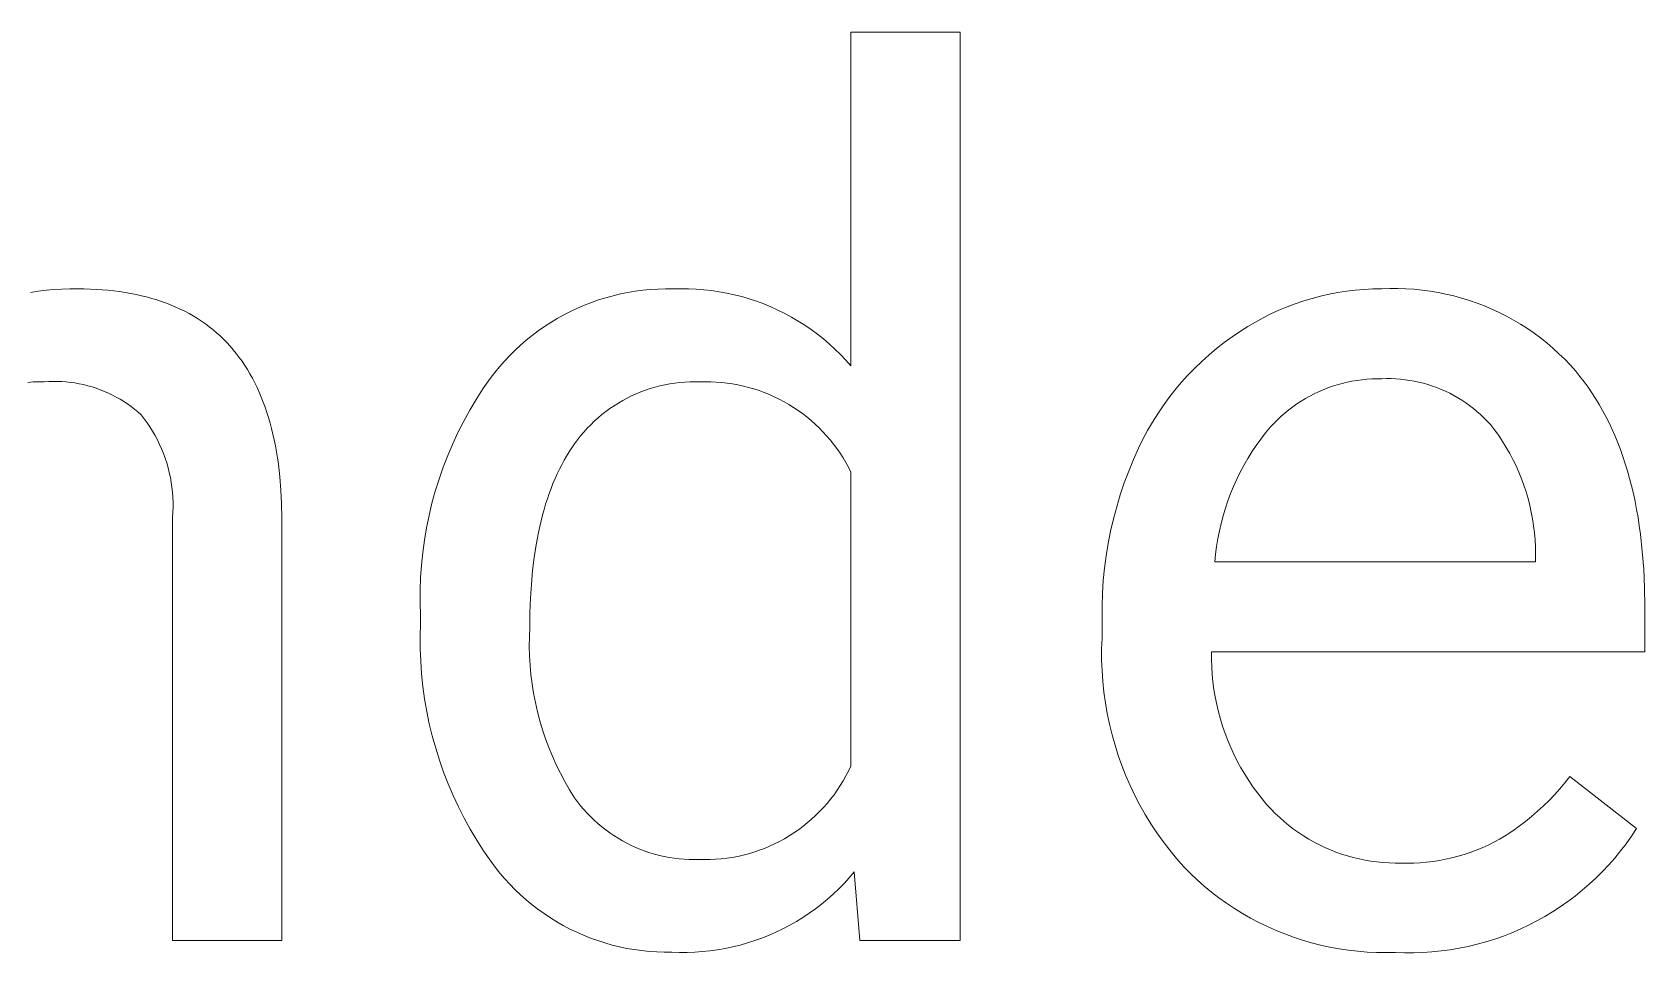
# Model space of a CAD drawing. Header units: millimetres. Extents: x -658 to 2773, y 81 to 2478.
# Drawn here: x 1795 to 1855.9, y 352 to 386.8 of the extents above; entities that cross this region are included whole.
import ezdxf

# ---------------------------------------------------------------- set-up
doc = ezdxf.new("R2010")
doc.units = ezdxf.units.MM
doc.header["$MEASUREMENT"] = 0
doc.layers.add('Domyślny', color=7, linetype='Continuous', true_color=0x000000)

msp = doc.modelspace()

# ---------------------------------------------------------------- linework, layer by layer
at = {"layer": 'Domyślny', "color": 18, "lineweight": 15, "true_color": 0x000000}
for p, q in [((1825.899, 374.182), (1825.899, 386.771)), ((1825.899, 386.771), (1830.023, 386.771)), ((1830.023, 386.771), (1830.023, 352.5)), ((1794.937, 376.949), (1795.231, 376.996)), ((1795.231, 376.996), (1795.526, 377.034)), ((1795.526, 377.034), (1795.823, 377.062)), ((1795.823, 377.062), (1796.12, 377.08)), ((1796.12, 377.08), (1796.417, 377.087)), ((1796.417, 377.087), (1796.715, 377.085)), ((1796.715, 377.085), (1796.953, 377.083)), ((1796.953, 377.083), (1797.186, 377.077)), ((1797.186, 377.077), (1797.416, 377.066)), ((1797.416, 377.066), (1797.643, 377.051)), ((1797.643, 377.051), (1797.865, 377.032)), ((1797.865, 377.032), (1798.084, 377.009)), ((1798.084, 377.009), (1798.299, 376.982)), ((1798.299, 376.982), (1798.511, 376.95)), ((1798.511, 376.95), (1798.718, 376.914)), ((1798.718, 376.914), (1798.922, 376.874)), ((1798.922, 376.874), (1799.122, 376.83)), ((1799.122, 376.83), (1799.319, 376.781)), ((1799.319, 376.781), (1799.512, 376.729)), ((1799.512, 376.729), (1799.701, 376.672)), ((1816.375, 376.667), (1816.647, 376.751)), ((1816.647, 376.751), (1816.922, 376.827)), ((1816.922, 376.827), (1817.199, 376.893)), ((1817.199, 376.893), (1817.479, 376.949)), ((1817.479, 376.949), (1817.76, 376.996)), ((1817.76, 376.996), (1818.043, 377.033)), ((1818.043, 377.033), (1818.327, 377.06)), ((1818.327, 377.06), (1818.612, 377.078)), ((1818.612, 377.078), (1818.897, 377.086)), ((1818.897, 377.086), (1819.182, 377.084)), ((1819.182, 377.084), (1819.473, 377.092)), ((1819.473, 377.092), (1819.764, 377.09)), ((1819.764, 377.09), (1820.056, 377.078)), ((1820.056, 377.078), (1820.346, 377.056)), ((1820.346, 377.056), (1820.635, 377.024)), ((1820.635, 377.024), (1820.924, 376.981)), ((1820.924, 376.981), (1821.21, 376.929)), ((1821.21, 376.929), (1821.495, 376.866)), ((1821.495, 376.866), (1821.777, 376.794)), ((1821.777, 376.794), (1822.056, 376.712)), ((1822.056, 376.712), (1822.333, 376.62)), ((1842.985, 376.632), (1843.304, 376.728)), ((1843.304, 376.728), (1843.625, 376.812)), ((1843.625, 376.812), (1843.949, 376.885)), ((1843.949, 376.885), (1844.276, 376.947)), ((1844.276, 376.947), (1844.604, 376.998)), ((1844.604, 376.998), (1844.934, 377.038)), ((1844.934, 377.038), (1845.265, 377.066)), ((1845.265, 377.066), (1845.597, 377.082)), ((1845.597, 377.082), (1845.929, 377.087)), ((1845.929, 377.087), (1846.234, 377.099)), ((1846.234, 377.099), (1846.539, 377.1)), ((1846.539, 377.1), (1846.844, 377.091)), ((1846.844, 377.091), (1847.149, 377.072)), ((1847.149, 377.072), (1847.452, 377.042)), ((1847.452, 377.042), (1847.755, 377.003)), ((1847.755, 377.003), (1848.056, 376.953)), ((1848.056, 376.953), (1848.355, 376.892)), ((1848.355, 376.892), (1848.652, 376.822)), ((1848.652, 376.822), (1848.946, 376.742)), ((1848.946, 376.742), (1849.238, 376.652)), ((1799.701, 376.672), (1799.886, 376.611)), ((1799.886, 376.611), (1800.068, 376.545)), ((1800.068, 376.545), (1800.246, 376.476)), ((1800.246, 376.476), (1800.42, 376.402)), ((1800.42, 376.402), (1800.59, 376.324)), ((1800.59, 376.324), (1800.757, 376.242)), ((1800.757, 376.242), (1800.92, 376.155)), ((1800.92, 376.155), (1801.079, 376.064)), ((1814.816, 375.968), (1815.065, 376.106)), ((1815.065, 376.106), (1815.319, 376.236)), ((1815.319, 376.236), (1815.577, 376.357)), ((1815.577, 376.357), (1815.839, 376.469)), ((1815.839, 376.469), (1816.105, 376.573)), ((1816.105, 376.573), (1816.375, 376.667)), ((1822.333, 376.62), (1822.606, 376.519)), ((1822.606, 376.519), (1822.875, 376.408)), ((1822.875, 376.408), (1823.141, 376.288)), ((1823.141, 376.288), (1823.402, 376.159)), ((1823.402, 376.159), (1823.658, 376.02)), ((1841.453, 375.994), (1841.75, 376.143)), ((1841.75, 376.143), (1842.053, 376.281)), ((1842.053, 376.281), (1842.359, 376.409)), ((1842.359, 376.409), (1842.67, 376.526)), ((1842.67, 376.526), (1842.985, 376.632)), ((1849.238, 376.652), (1849.526, 376.552)), ((1849.526, 376.552), (1849.811, 376.442)), ((1849.811, 376.442), (1850.091, 376.323)), ((1850.091, 376.323), (1850.368, 376.194)), ((1850.368, 376.194), (1850.64, 376.057)), ((1801.079, 376.064), (1801.235, 375.97)), ((1801.235, 375.97), (1801.387, 375.87)), ((1801.387, 375.87), (1801.535, 375.767)), ((1801.535, 375.767), (1801.679, 375.66)), ((1801.679, 375.66), (1801.82, 375.548)), ((1801.82, 375.548), (1801.957, 375.432)), ((1813.87, 375.331), (1814.098, 375.502)), ((1814.098, 375.502), (1814.332, 375.666)), ((1814.332, 375.666), (1814.571, 375.821)), ((1814.571, 375.821), (1814.816, 375.968)), ((1823.658, 376.02), (1823.909, 375.873)), ((1823.909, 375.873), (1824.156, 375.717)), ((1824.156, 375.717), (1824.396, 375.553)), ((1824.396, 375.553), (1824.631, 375.38)), ((1840.288, 375.281), (1840.595, 375.488)), ((1840.595, 375.488), (1840.875, 375.666)), ((1840.875, 375.666), (1841.161, 375.835)), ((1841.161, 375.835), (1841.453, 375.994)), ((1850.64, 376.057), (1850.908, 375.91)), ((1850.908, 375.91), (1851.17, 375.754)), ((1851.17, 375.754), (1851.427, 375.589)), ((1851.427, 375.589), (1851.678, 375.416)), ((1801.957, 375.432), (1802.091, 375.312)), ((1802.091, 375.312), (1802.22, 375.187)), ((1802.22, 375.187), (1802.346, 375.059)), ((1802.346, 375.059), (1802.468, 374.926)), ((1802.468, 374.926), (1802.587, 374.789)), ((1813.223, 374.772), (1813.432, 374.966)), ((1813.432, 374.966), (1813.648, 375.152)), ((1813.648, 375.152), (1813.87, 375.331)), ((1824.631, 375.38), (1824.859, 375.199)), ((1824.859, 375.199), (1825.081, 375.011)), ((1825.081, 375.011), (1825.296, 374.814)), ((1839.697, 374.835), (1839.988, 375.063)), ((1839.988, 375.063), (1840.288, 375.281)), ((1851.678, 375.416), (1851.923, 375.234)), ((1851.923, 375.234), (1852.162, 375.044)), ((1852.162, 375.044), (1852.394, 374.846)), ((1802.587, 374.789), (1802.702, 374.648)), ((1802.702, 374.648), (1802.813, 374.502)), ((1802.813, 374.502), (1802.92, 374.352)), ((1802.92, 374.352), (1803.024, 374.198)), ((1812.636, 374.149), (1812.825, 374.364)), ((1812.825, 374.364), (1813.02, 374.571)), ((1813.02, 374.571), (1813.223, 374.772)), ((1825.296, 374.814), (1825.505, 374.611)), ((1825.505, 374.611), (1825.706, 374.4)), ((1825.706, 374.4), (1825.899, 374.182)), ((1838.872, 374.093), (1839.138, 374.35)), ((1839.138, 374.35), (1839.413, 374.598)), ((1839.413, 374.598), (1839.697, 374.835)), ((1852.394, 374.846), (1852.619, 374.641)), ((1852.619, 374.641), (1852.838, 374.428)), ((1852.838, 374.428), (1853.049, 374.207)), ((1803.024, 374.198), (1803.124, 374.04)), ((1803.124, 374.04), (1803.22, 373.878)), ((1803.22, 373.878), (1803.313, 373.711)), ((1803.313, 373.711), (1803.401, 373.541)), ((1812.013, 373.312), (1812.282, 373.702)), ((1812.282, 373.702), (1812.455, 373.929)), ((1812.455, 373.929), (1812.636, 374.149)), ((1838.367, 373.552), (1838.614, 373.827)), ((1838.614, 373.827), (1838.872, 374.093)), ((1845.177, 373.657), (1844.99, 373.632)), ((1845.365, 373.676), (1845.177, 373.657)), ((1845.553, 373.689), (1845.365, 373.676)), ((1845.741, 373.695), (1845.553, 373.689)), ((1845.929, 373.694), (1845.741, 373.695)), ((1846.106, 373.699), (1845.929, 373.694)), ((1846.283, 373.698), (1846.106, 373.699)), ((1846.46, 373.691), (1846.283, 373.698)), ((1846.636, 373.678), (1846.46, 373.691)), ((1846.812, 373.658), (1846.636, 373.678)), ((1846.987, 373.633), (1846.812, 373.658)), ((1853.049, 374.207), (1853.252, 373.98)), ((1853.252, 373.98), (1853.412, 373.784)), ((1853.412, 373.784), (1853.567, 373.582)), ((1795.043, 373.572), (1794.836, 373.558)), ((1795.251, 373.578), (1795.043, 373.572)), ((1795.458, 373.578), (1795.251, 373.578)), ((1795.624, 373.589), (1795.458, 373.578)), ((1795.789, 373.594), (1795.624, 373.589)), ((1795.955, 373.594), (1795.789, 373.594)), ((1796.12, 373.588), (1795.955, 373.594)), ((1796.285, 373.576), (1796.12, 373.588)), ((1796.45, 373.558), (1796.285, 373.576)), ((1796.614, 373.535), (1796.45, 373.558)), ((1796.777, 373.507), (1796.614, 373.535)), ((1796.939, 373.472), (1796.777, 373.507)), ((1797.099, 373.433), (1796.939, 373.472)), ((1797.259, 373.387), (1797.099, 373.433)), ((1797.416, 373.337), (1797.259, 373.387)), ((1797.572, 373.281), (1797.416, 373.337)), ((1797.726, 373.219), (1797.572, 373.281)), ((1797.877, 373.153), (1797.726, 373.219)), ((1798.026, 373.081), (1797.877, 373.153)), ((1798.173, 373.004), (1798.026, 373.081)), ((1803.401, 373.541), (1803.487, 373.366)), ((1803.487, 373.366), (1803.568, 373.186)), ((1803.568, 373.186), (1803.646, 373.003)), ((1811.757, 372.913), (1812.013, 373.312)), ((1817.622, 373.048), (1817.452, 372.964)), ((1817.795, 373.126), (1817.622, 373.048)), ((1817.97, 373.199), (1817.795, 373.126)), ((1818.148, 373.265), (1817.97, 373.199)), ((1818.328, 373.325), (1818.148, 373.265)), ((1818.51, 373.379), (1818.328, 373.325)), ((1818.693, 373.427), (1818.51, 373.379)), ((1818.878, 373.468), (1818.693, 373.427)), ((1819.065, 373.503), (1818.878, 373.468)), ((1819.252, 373.531), (1819.065, 373.503)), ((1819.441, 373.553), (1819.252, 373.531)), ((1819.63, 373.569), (1819.441, 373.553)), ((1819.819, 373.578), (1819.63, 373.569)), ((1820.009, 373.581), (1819.819, 373.578)), ((1820.199, 373.577), (1820.009, 373.581)), ((1820.405, 373.582), (1820.199, 373.577)), ((1820.612, 373.579), (1820.405, 373.582)), ((1820.818, 373.57), (1820.612, 373.579)), ((1821.024, 373.554), (1820.818, 373.57)), ((1821.23, 373.531), (1821.024, 373.554)), ((1821.434, 373.501), (1821.23, 373.531)), ((1821.637, 373.464), (1821.434, 373.501)), ((1821.839, 373.419), (1821.637, 373.464)), ((1822.039, 373.369), (1821.839, 373.419)), ((1822.238, 373.311), (1822.039, 373.369)), ((1822.434, 373.247), (1822.238, 373.311)), ((1822.628, 373.175), (1822.434, 373.247)), ((1822.82, 373.098), (1822.628, 373.175)), ((1823.008, 373.014), (1822.82, 373.098)), ((1837.9, 372.977), (1838.128, 373.269)), ((1838.128, 373.269), (1838.367, 373.552)), ((1843.212, 373.036), (1843.048, 372.944)), ((1843.379, 373.123), (1843.212, 373.036)), ((1843.55, 373.204), (1843.379, 373.123)), ((1843.723, 373.279), (1843.55, 373.204)), ((1843.898, 373.348), (1843.723, 373.279)), ((1844.076, 373.411), (1843.898, 373.348)), ((1844.255, 373.467), (1844.076, 373.411)), ((1844.437, 373.518), (1844.255, 373.467)), ((1844.62, 373.562), (1844.437, 373.518)), ((1844.805, 373.6), (1844.62, 373.562)), ((1844.99, 373.632), (1844.805, 373.6)), ((1847.161, 373.602), (1846.987, 373.633)), ((1847.334, 373.565), (1847.161, 373.602)), ((1847.505, 373.522), (1847.334, 373.565)), ((1847.675, 373.473), (1847.505, 373.522)), ((1847.844, 373.419), (1847.675, 373.473)), ((1848.01, 373.359), (1847.844, 373.419)), ((1848.174, 373.293), (1848.01, 373.359)), ((1848.336, 373.222), (1848.174, 373.293)), ((1848.495, 373.145), (1848.336, 373.222)), ((1848.652, 373.063), (1848.495, 373.145)), ((1848.805, 372.975), (1848.652, 373.063)), ((1853.567, 373.582), (1853.718, 373.375)), ((1853.718, 373.375), (1853.862, 373.163)), ((1853.862, 373.163), (1854.002, 372.946)), ((1798.317, 372.922), (1798.173, 373.004)), ((1798.458, 372.836), (1798.317, 372.922)), ((1798.596, 372.744), (1798.458, 372.836)), ((1798.731, 372.648), (1798.596, 372.744)), ((1798.862, 372.547), (1798.731, 372.648)), ((1798.99, 372.442), (1798.862, 372.547)), ((1799.114, 372.333), (1798.99, 372.442)), ((1803.646, 373.003), (1803.72, 372.815)), ((1803.72, 372.815), (1803.79, 372.623)), ((1803.79, 372.623), (1803.857, 372.427)), ((1803.857, 372.427), (1803.92, 372.227)), ((1811.285, 372.09), (1811.514, 372.505)), ((1811.514, 372.505), (1811.757, 372.913)), ((1816.651, 372.458), (1816.501, 372.341)), ((1816.804, 372.57), (1816.651, 372.458)), ((1816.961, 372.677), (1816.804, 372.57)), ((1817.121, 372.778), (1816.961, 372.677)), ((1817.285, 372.874), (1817.121, 372.778)), ((1817.452, 372.964), (1817.285, 372.874)), ((1823.194, 372.923), (1823.008, 373.014)), ((1823.377, 372.827), (1823.194, 372.923)), ((1823.556, 372.724), (1823.377, 372.827)), ((1823.732, 372.615), (1823.556, 372.724)), ((1823.903, 372.5), (1823.732, 372.615)), ((1824.071, 372.379), (1823.903, 372.5)), ((1837.475, 372.371), (1837.683, 372.678)), ((1837.683, 372.678), (1837.9, 372.977)), ((1842.425, 372.521), (1842.279, 372.402)), ((1842.575, 372.634), (1842.425, 372.521)), ((1842.729, 372.743), (1842.575, 372.634)), ((1842.887, 372.846), (1842.729, 372.743)), ((1843.048, 372.944), (1842.887, 372.846)), ((1848.956, 372.883), (1848.805, 372.975)), ((1849.103, 372.785), (1848.956, 372.883)), ((1849.247, 372.682), (1849.103, 372.785)), ((1849.388, 372.575), (1849.247, 372.682)), ((1849.524, 372.463), (1849.388, 372.575)), ((1849.657, 372.346), (1849.524, 372.463)), ((1854.002, 372.946), (1854.137, 372.724)), ((1854.137, 372.724), (1854.267, 372.496)), ((1854.267, 372.496), (1854.392, 372.264)), ((1799.229, 372.184), (1799.114, 372.333)), ((1799.339, 372.031), (1799.229, 372.184)), ((1799.444, 371.875), (1799.339, 372.031)), ((1799.543, 371.715), (1799.444, 371.875)), ((1803.92, 372.227), (1803.979, 372.023)), ((1803.979, 372.023), (1804.035, 371.814)), ((1811.07, 371.667), (1811.285, 372.09)), ((1815.947, 371.824), (1815.82, 371.683)), ((1816.079, 371.96), (1815.947, 371.824)), ((1816.215, 372.092), (1816.079, 371.96)), ((1816.356, 372.219), (1816.215, 372.092)), ((1816.501, 372.341), (1816.356, 372.219)), ((1824.235, 372.253), (1824.071, 372.379)), ((1824.394, 372.121), (1824.235, 372.253)), ((1824.548, 371.984), (1824.394, 372.121)), ((1824.698, 371.842), (1824.548, 371.984)), ((1824.843, 371.694), (1824.698, 371.842)), ((1837.093, 371.737), (1837.279, 372.058)), ((1837.279, 372.058), (1837.475, 372.371)), ((1841.737, 371.878), (1841.549, 371.65)), ((1841.866, 372.016), (1841.737, 371.878)), ((1841.999, 372.149), (1841.866, 372.016)), ((1842.136, 372.278), (1841.999, 372.149)), ((1842.279, 372.402), (1842.136, 372.278)), ((1849.786, 372.225), (1849.657, 372.346)), ((1849.91, 372.099), (1849.786, 372.225)), ((1850.031, 371.969), (1849.91, 372.099)), ((1850.191, 371.761), (1850.031, 371.969)), ((1854.392, 372.264), (1854.511, 372.026)), ((1854.511, 372.026), (1854.626, 371.783)), ((1799.637, 371.552), (1799.543, 371.715)), ((1799.725, 371.386), (1799.637, 371.552)), ((1799.807, 371.217), (1799.725, 371.386)), ((1799.884, 371.045), (1799.807, 371.217)), ((1804.035, 371.814), (1804.087, 371.601)), ((1804.087, 371.601), (1804.135, 371.384)), ((1804.135, 371.384), (1804.18, 371.162)), ((1810.683, 370.801), (1810.869, 371.237)), ((1810.869, 371.237), (1811.07, 371.667)), ((1815.469, 371.235), (1815.366, 371.087)), ((1815.581, 371.388), (1815.469, 371.235)), ((1815.698, 371.537), (1815.581, 371.388)), ((1815.82, 371.683), (1815.698, 371.537)), ((1824.983, 371.542), (1824.843, 371.694)), ((1825.117, 371.385), (1824.983, 371.542)), ((1825.246, 371.224), (1825.117, 371.385)), ((1825.37, 371.058), (1825.246, 371.224)), ((1836.756, 371.078), (1836.919, 371.411)), ((1836.919, 371.411), (1837.093, 371.737)), ((1841.37, 371.417), (1841.198, 371.177)), ((1841.549, 371.65), (1841.37, 371.417)), ((1850.344, 371.547), (1850.191, 371.761)), ((1850.49, 371.328), (1850.344, 371.547)), ((1850.629, 371.104), (1850.49, 371.328)), ((1854.626, 371.783), (1854.735, 371.534)), ((1854.735, 371.534), (1854.839, 371.281)), ((1854.839, 371.281), (1854.938, 371.022)), ((1799.954, 370.871), (1799.884, 371.045)), ((1800.019, 370.694), (1799.954, 370.871)), ((1800.077, 370.516), (1800.019, 370.694)), ((1804.18, 371.162), (1804.22, 370.937)), ((1804.22, 370.937), (1804.258, 370.707)), ((1804.258, 370.707), (1804.291, 370.473)), ((1810.512, 370.358), (1810.683, 370.801)), ((1815.075, 370.616), (1814.985, 370.451)), ((1815.169, 370.778), (1815.075, 370.616)), ((1815.266, 370.935), (1815.169, 370.778)), ((1815.366, 371.087), (1815.266, 370.935)), ((1825.488, 370.889), (1825.37, 371.058)), ((1825.6, 370.715), (1825.488, 370.889)), ((1825.706, 370.538), (1825.6, 370.715)), ((1836.382, 370.209), (1836.562, 370.647)), ((1836.562, 370.647), (1836.756, 371.078)), ((1840.878, 370.682), (1840.73, 370.426)), ((1841.034, 370.932), (1840.878, 370.682)), ((1841.198, 371.177), (1841.034, 370.932)), ((1850.76, 370.875), (1850.629, 371.104)), ((1850.883, 370.643), (1850.76, 370.875)), ((1850.998, 370.406), (1850.883, 370.643)), ((1854.938, 371.022), (1855.033, 370.758)), ((1855.033, 370.758), (1855.122, 370.489)), ((1800.129, 370.335), (1800.077, 370.516)), ((1800.175, 370.153), (1800.129, 370.335)), ((1800.215, 369.969), (1800.175, 370.153)), ((1804.291, 370.473), (1804.347, 369.992)), ((1804.347, 369.992), (1804.388, 369.494)), ((1810.355, 369.91), (1810.512, 370.358)), ((1814.814, 370.106), (1814.733, 369.927)), ((1814.898, 370.28), (1814.814, 370.106)), ((1814.985, 370.451), (1814.898, 370.28)), ((1825.805, 370.357), (1825.706, 370.538)), ((1825.899, 370.172), (1825.805, 370.357)), ((1825.899, 359.08), (1825.899, 370.172)), ((1836.216, 369.766), (1836.382, 370.209)), ((1840.591, 370.166), (1840.461, 369.902)), ((1840.73, 370.426), (1840.591, 370.166)), ((1851.105, 370.166), (1850.998, 370.406)), ((1851.205, 369.922), (1851.105, 370.166)), ((1855.122, 370.489), (1855.205, 370.214)), ((1855.205, 370.214), (1855.284, 369.935)), ((1800.248, 369.784), (1800.215, 369.969)), ((1800.275, 369.598), (1800.248, 369.784)), ((1800.296, 369.411), (1800.275, 369.598)), ((1800.31, 369.223), (1800.296, 369.411)), ((1804.388, 369.494), (1804.414, 368.98)), ((1810.088, 369), (1810.214, 369.458)), ((1810.214, 369.458), (1810.355, 369.91)), ((1814.581, 369.555), (1814.51, 369.362)), ((1814.655, 369.743), (1814.581, 369.555)), ((1814.733, 369.927), (1814.655, 369.743)), ((1836.065, 369.318), (1836.216, 369.766)), ((1840.34, 369.633), (1840.227, 369.36)), ((1840.461, 369.902), (1840.34, 369.633)), ((1851.296, 369.675), (1851.205, 369.922)), ((1851.378, 369.425), (1851.296, 369.675)), ((1851.452, 369.172), (1851.378, 369.425)), ((1855.284, 369.935), (1855.358, 369.65)), ((1855.358, 369.65), (1855.427, 369.359)), ((1800.318, 369.035), (1800.31, 369.223)), ((1800.314, 368.659), (1800.319, 368.847)), ((1800.319, 368.847), (1800.318, 369.035)), ((1804.414, 368.98), (1804.426, 368.449)), ((1809.977, 368.539), (1810.088, 369)), ((1814.378, 368.964), (1814.317, 368.758)), ((1814.442, 369.165), (1814.378, 368.964)), ((1814.51, 369.362), (1814.442, 369.165)), ((1835.806, 368.408), (1835.928, 368.865)), ((1835.928, 368.865), (1836.065, 369.318)), ((1840.03, 368.805), (1839.945, 368.522)), ((1840.124, 369.084), (1840.03, 368.805)), ((1840.227, 369.36), (1840.124, 369.084)), ((1851.518, 368.917), (1851.452, 369.172)), ((1851.575, 368.66), (1851.518, 368.917)), ((1855.427, 369.359), (1855.49, 369.064)), ((1855.49, 369.064), (1855.549, 368.763)), ((1800.302, 368.471), (1800.314, 368.659)), ((1800.302, 352.501), (1800.302, 368.471)), ((1804.426, 368.449), (1804.426, 352.501)), ((1809.882, 368.074), (1809.977, 368.539)), ((1814.204, 368.333), (1814.153, 368.114)), ((1814.259, 368.548), (1814.204, 368.333)), ((1814.317, 368.758), (1814.259, 368.548)), ((1835.699, 367.947), (1835.806, 368.408)), ((1839.869, 368.237), (1839.803, 367.95)), ((1839.945, 368.522), (1839.869, 368.237)), ((1851.623, 368.402), (1851.575, 368.66)), ((1851.662, 368.141), (1851.623, 368.402)), ((1855.549, 368.763), (1855.602, 368.457)), ((1855.602, 368.457), (1855.651, 368.146)), ((1809.738, 367.137), (1809.802, 367.607)), ((1809.802, 367.607), (1809.882, 368.074)), ((1814.105, 367.891), (1814.018, 367.43)), ((1814.153, 368.114), (1814.105, 367.891)), ((1835.607, 367.483), (1835.699, 367.947)), ((1839.747, 367.66), (1839.7, 367.369)), ((1839.803, 367.95), (1839.747, 367.66)), ((1851.693, 367.88), (1851.662, 368.141)), ((1851.715, 367.618), (1851.693, 367.88)), ((1851.728, 367.355), (1851.715, 367.618)), ((1855.651, 368.146), (1855.694, 367.829)), ((1855.694, 367.829), (1855.765, 367.18)), ((1809.689, 366.665), (1809.738, 367.137)), ((1813.945, 366.953), (1813.885, 366.457)), ((1814.018, 367.43), (1813.945, 366.953)), ((1835.468, 366.547), (1835.53, 367.016)), ((1835.53, 367.016), (1835.607, 367.483)), ((1839.663, 367.077), (1839.635, 366.783)), ((1839.7, 367.369), (1839.663, 367.077)), ((1851.733, 367.092), (1851.728, 367.355)), ((1851.733, 366.783), (1851.733, 367.092)), ((1855.765, 367.18), (1855.816, 366.509)), ((1809.657, 366.192), (1809.689, 366.665)), ((1813.885, 366.457), (1813.839, 365.944)), ((1835.422, 366.076), (1835.468, 366.547)), ((1839.635, 366.783), (1851.733, 366.783)), ((1855.816, 366.509), (1855.846, 365.817)), ((1809.64, 365.718), (1809.657, 366.192)), ((1813.839, 365.944), (1813.805, 365.414)), ((1835.391, 365.604), (1835.422, 366.076)), ((1855.846, 365.817), (1855.857, 365.104)), ((1809.64, 365.243), (1809.64, 365.718)), ((1809.655, 364.769), (1809.64, 365.243)), ((1813.805, 365.414), (1813.785, 364.866)), ((1835.374, 364.658), (1835.375, 365.131)), ((1835.375, 365.131), (1835.391, 365.604)), ((1809.655, 364.461), (1809.655, 364.769)), ((1813.785, 364.866), (1813.779, 364.301)), ((1835.374, 363.904), (1835.374, 364.658)), ((1855.857, 365.104), (1855.857, 363.39)), ((1809.641, 363.985), (1809.655, 364.461)), ((1809.643, 363.508), (1809.641, 363.985)), ((1813.764, 363.946), (1813.761, 363.591)), ((1813.779, 364.301), (1813.764, 363.946)), ((1809.662, 363.032), (1809.643, 363.508)), ((1813.761, 363.591), (1813.771, 363.235)), ((1835.361, 363.496), (1835.374, 363.904)), ((1835.361, 363.087), (1835.361, 363.496)), ((1839.509, 363.39), (1839.508, 363.105)), ((1855.857, 363.39), (1839.509, 363.39)), ((1809.696, 362.557), (1809.662, 363.032)), ((1813.771, 363.235), (1813.791, 362.881)), ((1813.791, 362.881), (1813.824, 362.527)), ((1835.376, 362.679), (1835.361, 363.087)), ((1839.508, 363.105), (1839.517, 362.82)), ((1839.517, 362.82), (1839.535, 362.535)), ((1809.745, 362.084), (1809.696, 362.557)), ((1809.811, 361.612), (1809.745, 362.084)), ((1813.824, 362.527), (1813.868, 362.175)), ((1813.868, 362.175), (1813.924, 361.824)), ((1835.405, 362.271), (1835.376, 362.679)), ((1835.447, 361.865), (1835.405, 362.271)), ((1839.535, 362.535), (1839.562, 362.251)), ((1839.562, 362.251), (1839.6, 361.968)), ((1809.892, 361.143), (1809.811, 361.612)), ((1813.924, 361.824), (1813.992, 361.475)), ((1813.992, 361.475), (1814.071, 361.129)), ((1835.503, 361.46), (1835.447, 361.865)), ((1839.6, 361.968), (1839.646, 361.687)), ((1839.646, 361.687), (1839.702, 361.407)), ((1809.988, 360.676), (1809.892, 361.143)), ((1814.071, 361.129), (1814.161, 360.785)), ((1835.574, 361.057), (1835.503, 361.46)), ((1835.657, 360.657), (1835.574, 361.057)), ((1839.702, 361.407), (1839.767, 361.129)), ((1839.767, 361.129), (1839.842, 360.854)), ((1810.1, 360.213), (1809.988, 360.676)), ((1814.161, 360.785), (1814.263, 360.445)), ((1814.263, 360.445), (1814.376, 360.108)), ((1835.755, 360.26), (1835.657, 360.657)), ((1835.866, 359.867), (1835.755, 360.26)), ((1839.842, 360.854), (1839.925, 360.581)), ((1839.925, 360.581), (1840.018, 360.311)), ((1840.018, 360.311), (1840.12, 360.045)), ((1810.228, 359.755), (1810.1, 360.213)), ((1810.37, 359.3), (1810.228, 359.755)), ((1814.376, 360.108), (1814.5, 359.775)), ((1814.5, 359.775), (1814.635, 359.447)), ((1835.99, 359.478), (1835.866, 359.867)), ((1840.12, 360.045), (1840.23, 359.782)), ((1840.23, 359.782), (1840.349, 359.523)), ((1810.528, 358.851), (1810.37, 359.3)), ((1814.635, 359.447), (1814.781, 359.123)), ((1814.781, 359.123), (1814.938, 358.804)), ((1825.809, 358.891), (1825.899, 359.08)), ((1836.128, 359.093), (1835.99, 359.478)), ((1836.279, 358.713), (1836.128, 359.093)), ((1840.349, 359.523), (1840.477, 359.267)), ((1840.477, 359.267), (1840.614, 359.017)), ((1810.7, 358.407), (1810.528, 358.851)), ((1814.938, 358.804), (1815.105, 358.49)), ((1815.105, 358.49), (1815.282, 358.182)), ((1825.498, 358.342), (1825.608, 358.522)), ((1825.608, 358.522), (1825.711, 358.704)), ((1825.711, 358.704), (1825.809, 358.891)), ((1836.442, 358.339), (1836.279, 358.713)), ((1840.614, 359.017), (1840.758, 358.771)), ((1840.758, 358.771), (1840.911, 358.53)), ((1840.911, 358.53), (1841.072, 358.294)), ((1852.649, 358.22), (1852.84, 358.449)), ((1852.84, 358.449), (1853.024, 358.684)), ((1853.024, 358.684), (1855.548, 356.719)), ((1810.887, 357.969), (1810.7, 358.407)), ((1811.089, 357.537), (1810.887, 357.969)), ((1815.282, 358.182), (1815.469, 357.881)), ((1815.469, 357.881), (1815.581, 357.729)), ((1824.999, 357.668), (1825.132, 357.83)), ((1825.132, 357.83), (1825.26, 357.996)), ((1825.26, 357.996), (1825.382, 358.167)), ((1825.382, 358.167), (1825.498, 358.342)), ((1836.618, 357.97), (1836.442, 358.339)), ((1836.807, 357.607), (1836.618, 357.97)), ((1841.072, 358.294), (1841.24, 358.064)), ((1841.24, 358.064), (1841.416, 357.84)), ((1841.416, 357.84), (1841.6, 357.621)), ((1852.246, 357.782), (1852.451, 357.998)), ((1852.451, 357.998), (1852.649, 358.22)), ((1811.305, 357.113), (1811.089, 357.537)), ((1815.581, 357.729), (1815.698, 357.581)), ((1815.698, 357.581), (1815.819, 357.437)), ((1815.819, 357.437), (1815.946, 357.298)), ((1815.946, 357.298), (1816.077, 357.163)), ((1824.566, 357.21), (1824.715, 357.358)), ((1824.715, 357.358), (1824.86, 357.51)), ((1824.86, 357.51), (1824.999, 357.668)), ((1837.008, 357.252), (1836.807, 357.607)), ((1837.221, 356.903), (1837.008, 357.252)), ((1841.6, 357.621), (1841.754, 357.453)), ((1841.754, 357.453), (1841.914, 357.291)), ((1841.914, 357.291), (1842.079, 357.134)), ((1851.589, 357.177), (1851.814, 357.371)), ((1851.814, 357.371), (1852.033, 357.573)), ((1852.033, 357.573), (1852.246, 357.782)), ((1811.534, 356.696), (1811.305, 357.113)), ((1811.778, 356.286), (1811.534, 356.696)), ((1816.077, 357.163), (1816.212, 357.032)), ((1816.212, 357.032), (1816.352, 356.906)), ((1816.352, 356.906), (1816.496, 356.785)), ((1816.496, 356.785), (1816.645, 356.669)), ((1816.645, 356.669), (1816.797, 356.558)), ((1823.746, 356.556), (1823.918, 356.675)), ((1823.918, 356.675), (1824.087, 356.801)), ((1824.087, 356.801), (1824.251, 356.932)), ((1824.251, 356.932), (1824.411, 357.068)), ((1824.411, 357.068), (1824.566, 357.21)), ((1837.446, 356.562), (1837.221, 356.903)), ((1842.079, 357.134), (1842.25, 356.983)), ((1842.25, 356.983), (1842.426, 356.838)), ((1842.426, 356.838), (1842.606, 356.699)), ((1842.606, 356.699), (1842.792, 356.567)), ((1850.627, 356.474), (1850.876, 356.638)), ((1850.876, 356.638), (1851.12, 356.81)), ((1851.12, 356.81), (1851.357, 356.989)), ((1851.357, 356.989), (1851.589, 357.177)), ((1855.548, 356.719), (1855.357, 356.43)), ((1812.035, 355.885), (1811.778, 356.286)), ((1816.797, 356.558), (1816.952, 356.452)), ((1816.952, 356.452), (1817.112, 356.352)), ((1817.112, 356.352), (1817.274, 356.257)), ((1817.274, 356.257), (1817.44, 356.168)), ((1817.44, 356.168), (1817.609, 356.084)), ((1817.609, 356.084), (1817.78, 356.006)), ((1817.78, 356.006), (1817.954, 355.934)), ((1822.631, 355.973), (1822.825, 356.054)), ((1822.825, 356.054), (1823.016, 356.141)), ((1823.016, 356.141), (1823.203, 356.235)), ((1823.203, 356.235), (1823.388, 356.336)), ((1823.388, 356.336), (1823.569, 356.443)), ((1823.569, 356.443), (1823.746, 356.556)), ((1837.683, 356.228), (1837.446, 356.562)), ((1837.93, 355.903), (1837.683, 356.228)), ((1842.792, 356.567), (1842.982, 356.441)), ((1842.982, 356.441), (1843.176, 356.322)), ((1843.176, 356.322), (1843.375, 356.209)), ((1843.375, 356.209), (1843.577, 356.104)), ((1843.577, 356.104), (1843.782, 356.006)), ((1843.782, 356.006), (1843.991, 355.915)), ((1849.5, 355.905), (1849.724, 355.997)), ((1849.724, 355.997), (1849.944, 356.097)), ((1849.944, 356.097), (1850.16, 356.204)), ((1850.16, 356.204), (1850.373, 356.319)), ((1850.373, 356.319), (1850.627, 356.474)), ((1855.156, 356.149), (1854.946, 355.874)), ((1855.357, 356.43), (1855.156, 356.149)), ((1812.305, 355.493), (1812.035, 355.885)), ((1812.474, 355.265), (1812.305, 355.493)), ((1817.954, 355.934), (1818.13, 355.868)), ((1818.13, 355.868), (1818.309, 355.808)), ((1818.309, 355.808), (1818.489, 355.754)), ((1818.489, 355.754), (1818.671, 355.706)), ((1818.671, 355.706), (1818.855, 355.664)), ((1818.855, 355.664), (1819.04, 355.629)), ((1819.04, 355.629), (1819.226, 355.6)), ((1819.226, 355.6), (1819.412, 355.577)), ((1819.412, 355.577), (1819.6, 355.561)), ((1819.6, 355.561), (1819.788, 355.551)), ((1819.788, 355.551), (1819.976, 355.547)), ((1819.976, 355.547), (1820.164, 355.55)), ((1820.164, 355.55), (1820.374, 355.546)), ((1820.374, 355.546), (1820.584, 355.548)), ((1820.584, 355.548), (1820.794, 355.559)), ((1820.794, 355.559), (1821.004, 355.576)), ((1821.004, 355.576), (1821.212, 355.601)), ((1821.212, 355.601), (1821.42, 355.632)), ((1821.42, 355.632), (1821.626, 355.671)), ((1821.626, 355.671), (1821.831, 355.718)), ((1821.831, 355.718), (1822.034, 355.771)), ((1822.034, 355.771), (1822.235, 355.831)), ((1822.235, 355.831), (1822.434, 355.899)), ((1822.434, 355.899), (1822.631, 355.973)), ((1838.189, 355.587), (1837.93, 355.903)), ((1838.458, 355.279), (1838.189, 355.587)), ((1843.991, 355.915), (1844.203, 355.831)), ((1844.203, 355.831), (1844.418, 355.755)), ((1844.418, 355.755), (1844.635, 355.686)), ((1844.635, 355.686), (1844.855, 355.625)), ((1844.855, 355.625), (1845.076, 355.571)), ((1845.076, 355.571), (1845.3, 355.526)), ((1845.3, 355.526), (1845.525, 355.488)), ((1845.525, 355.488), (1845.75, 355.458)), ((1845.75, 355.458), (1845.977, 355.435)), ((1845.977, 355.435), (1846.205, 355.421)), ((1846.205, 355.421), (1846.433, 355.415)), ((1846.433, 355.415), (1846.661, 355.416)), ((1846.661, 355.416), (1846.902, 355.412)), ((1846.902, 355.412), (1847.144, 355.416)), ((1847.144, 355.416), (1847.386, 355.429)), ((1847.386, 355.429), (1847.626, 355.449)), ((1847.626, 355.449), (1847.866, 355.478)), ((1847.866, 355.478), (1848.105, 355.515)), ((1848.105, 355.515), (1848.343, 355.56)), ((1848.343, 355.56), (1848.579, 355.613)), ((1848.579, 355.613), (1848.813, 355.674)), ((1848.813, 355.674), (1849.044, 355.743)), ((1849.044, 355.743), (1849.274, 355.82)), ((1849.274, 355.82), (1849.5, 355.905)), ((1854.726, 355.607), (1854.498, 355.347)), ((1854.946, 355.874), (1854.726, 355.607)), ((1812.651, 355.042), (1812.474, 355.265)), ((1812.835, 354.826), (1812.651, 355.042)), ((1813.027, 354.616), (1812.835, 354.826)), ((1825.837, 354.862), (1825.641, 354.649)), ((1826.025, 355.082), (1825.837, 354.862)), ((1826.23, 352.5), (1826.025, 355.082)), ((1838.708, 355.027), (1838.458, 355.279)), ((1838.966, 354.784), (1838.708, 355.027)), ((1839.233, 354.549), (1838.966, 354.784)), ((1854.015, 354.852), (1853.761, 354.617)), ((1854.26, 355.095), (1854.015, 354.852)), ((1854.498, 355.347), (1854.26, 355.095)), ((1813.225, 354.413), (1813.027, 354.616)), ((1813.431, 354.217), (1813.225, 354.413)), ((1813.644, 354.028), (1813.431, 354.217)), ((1825.229, 354.245), (1825.012, 354.053)), ((1825.439, 354.444), (1825.229, 354.245)), ((1825.641, 354.649), (1825.439, 354.444)), ((1839.507, 354.323), (1839.233, 354.549)), ((1839.788, 354.107), (1839.507, 354.323)), ((1853.23, 354.173), (1852.953, 353.965)), ((1853.499, 354.391), (1853.23, 354.173)), ((1853.761, 354.617), (1853.499, 354.391)), ((1813.863, 353.847), (1813.644, 354.028)), ((1814.088, 353.674), (1813.863, 353.847)), ((1814.318, 353.508), (1814.088, 353.674)), ((1824.56, 353.693), (1824.325, 353.525)), ((1824.79, 353.869), (1824.56, 353.693)), ((1825.012, 354.053), (1824.79, 353.869)), ((1840.077, 353.9), (1839.788, 354.107)), ((1840.373, 353.704), (1840.077, 353.9)), ((1840.675, 353.517), (1840.373, 353.704)), ((1852.379, 353.579), (1852.083, 353.4)), ((1852.67, 353.767), (1852.379, 353.579)), ((1852.953, 353.965), (1852.67, 353.767)), ((1814.555, 353.351), (1814.318, 353.508)), ((1814.797, 353.201), (1814.555, 353.351)), ((1815.044, 353.061), (1814.797, 353.201)), ((1815.295, 352.928), (1815.044, 353.061)), ((1823.588, 353.07), (1823.332, 352.936)), ((1823.839, 353.213), (1823.588, 353.07)), ((1824.085, 353.365), (1823.839, 353.213)), ((1824.325, 353.525), (1824.085, 353.365)), ((1840.983, 353.341), (1840.675, 353.517)), ((1841.297, 353.175), (1840.983, 353.341)), ((1841.616, 353.02), (1841.297, 353.175)), ((1841.941, 352.875), (1841.616, 353.02)), ((1851.473, 353.074), (1851.16, 352.926)), ((1851.781, 353.232), (1851.473, 353.074)), ((1852.083, 353.4), (1851.781, 353.232)), ((1804.426, 352.501), (1800.302, 352.501)), ((1815.551, 352.805), (1815.295, 352.928)), ((1815.811, 352.691), (1815.551, 352.805)), ((1816.075, 352.585), (1815.811, 352.691)), ((1816.343, 352.489), (1816.075, 352.585)), ((1816.613, 352.402), (1816.343, 352.489)), ((1816.887, 352.325), (1816.613, 352.402)), ((1821.991, 352.401), (1821.713, 352.323)), ((1822.266, 352.49), (1821.991, 352.401)), ((1822.538, 352.588), (1822.266, 352.49)), ((1822.807, 352.695), (1822.538, 352.588)), ((1823.071, 352.811), (1822.807, 352.695)), ((1823.332, 352.936), (1823.071, 352.811)), ((1830.023, 352.5), (1826.23, 352.5)), ((1842.27, 352.742), (1841.941, 352.875)), ((1842.603, 352.62), (1842.27, 352.742)), ((1842.94, 352.509), (1842.603, 352.62)), ((1843.281, 352.41), (1842.94, 352.509)), ((1843.625, 352.322), (1843.281, 352.41)), ((1849.53, 352.354), (1849.194, 352.273)), ((1849.863, 352.446), (1849.53, 352.354)), ((1850.194, 352.549), (1849.863, 352.446)), ((1850.52, 352.664), (1850.194, 352.549)), ((1850.842, 352.79), (1850.52, 352.664)), ((1851.16, 352.926), (1850.842, 352.79)), ((1817.162, 352.257), (1816.887, 352.325)), ((1817.441, 352.199), (1817.162, 352.257)), ((1817.721, 352.151), (1817.441, 352.199)), ((1818.002, 352.112), (1817.721, 352.151)), ((1818.285, 352.083), (1818.002, 352.112)), ((1818.568, 352.063), (1818.285, 352.083)), ((1818.852, 352.054), (1818.568, 352.063)), ((1819.136, 352.054), (1818.852, 352.054)), ((1819.425, 352.045), (1819.136, 352.054)), ((1819.714, 352.045), (1819.425, 352.045)), ((1820.003, 352.055), (1819.714, 352.045)), ((1820.291, 352.075), (1820.003, 352.055)), ((1820.579, 352.105), (1820.291, 352.075)), ((1820.865, 352.144), (1820.579, 352.105)), ((1821.15, 352.194), (1820.865, 352.144)), ((1821.432, 352.254), (1821.15, 352.194)), ((1821.713, 352.323), (1821.432, 352.254)), ((1843.972, 352.246), (1843.625, 352.322)), ((1844.321, 352.182), (1843.972, 352.246)), ((1844.672, 352.13), (1844.321, 352.182)), ((1845.025, 352.089), (1844.672, 352.13)), ((1845.379, 352.06), (1845.025, 352.089)), ((1845.734, 352.044), (1845.379, 352.06)), ((1846.089, 352.039), (1845.734, 352.044)), ((1846.444, 352.046), (1846.089, 352.039)), ((1846.789, 352.034), (1846.444, 352.046)), ((1847.135, 352.033), (1846.789, 352.034)), ((1847.481, 352.043), (1847.135, 352.033)), ((1847.826, 352.066), (1847.481, 352.043)), ((1848.171, 352.1), (1847.826, 352.066)), ((1848.513, 352.146), (1848.171, 352.1)), ((1848.855, 352.204), (1848.513, 352.146)), ((1849.194, 352.273), (1848.855, 352.204))]:
    msp.add_line(p, q, dxfattribs=at)

doc.saveas('drawing.dxf')
